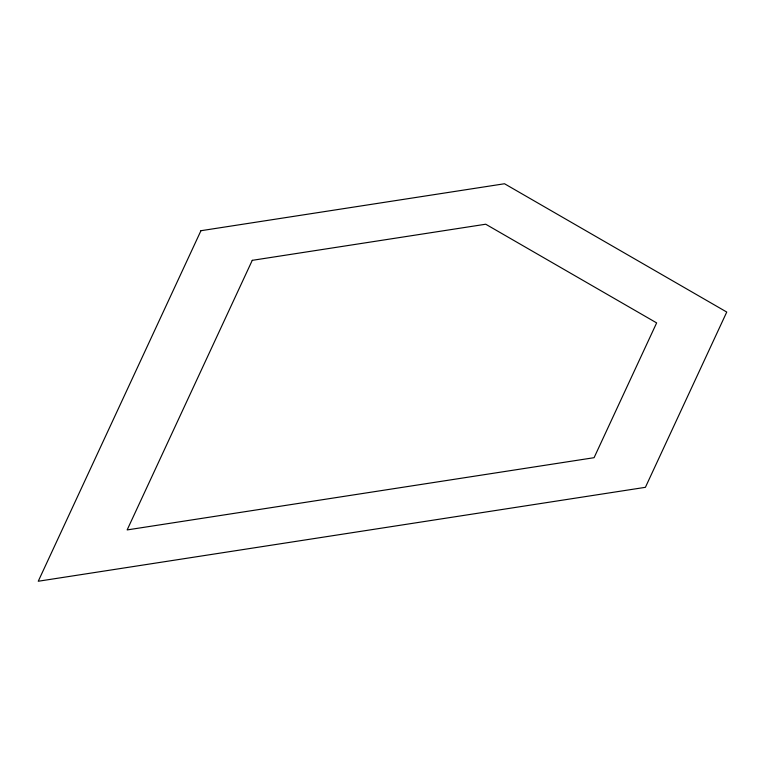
<?xml version="1.0" encoding="UTF-8"?>
<svg xmlns="http://www.w3.org/2000/svg" width="765" height="765" viewBox="0 0 765 765"><rect width="100%" height="100%" fill="white"/><g stroke="black" fill="none" stroke-linecap="round" stroke-linejoin="round"><path stroke-width="1.15" d="M200.937 230.714L38.25 581.247L645.402 487.324L726.75 312.053L504.518 183.753L200.937 230.714M252.259 260.339L127.143 529.925L594.08 457.69L656.638 322.897L485.727 224.221L252.259 260.339"/></g></svg>
